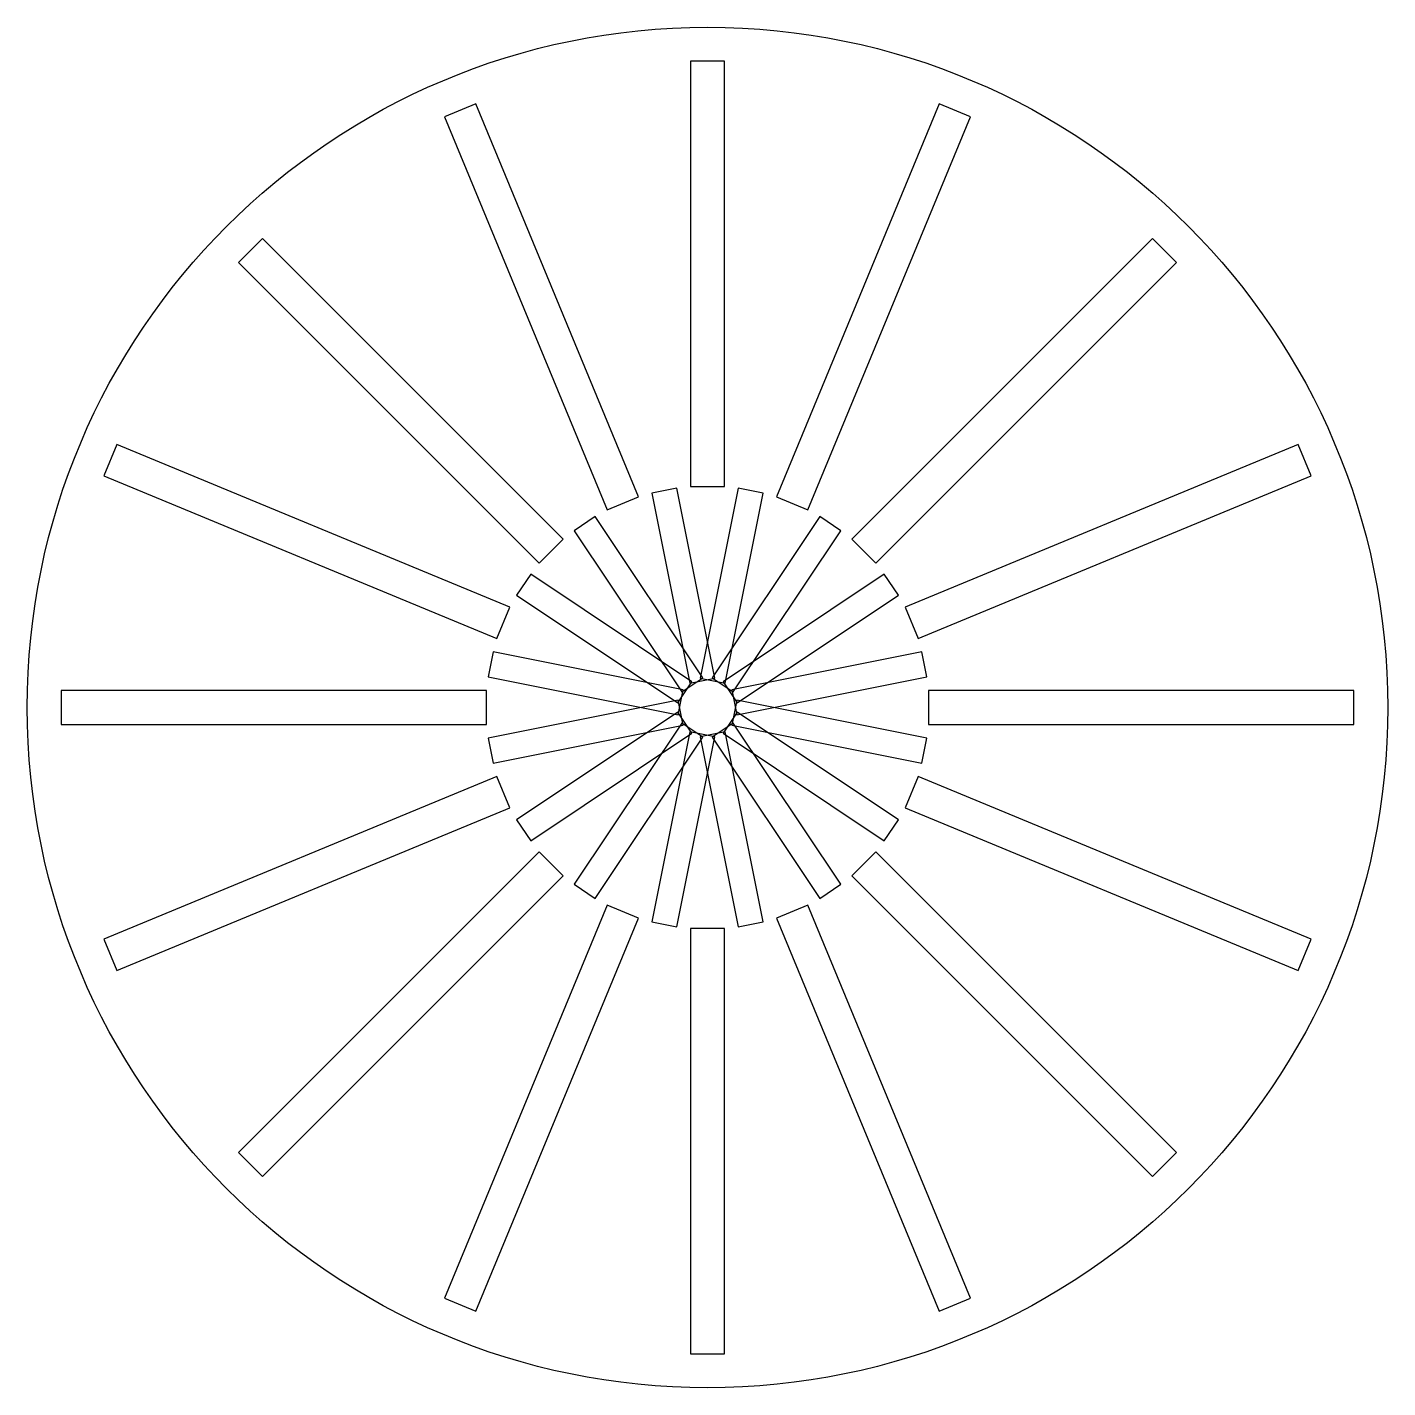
# Model space of a CAD drawing. Header units: metres. Extents: x -2 to 2, y -2 to 2.
import ezdxf

# ---------------------------------------------------------------- set-up
doc = ezdxf.new("R2010")
doc.units = ezdxf.units.M

msp = doc.modelspace()

# ---------------------------------------------------------------- linework, layer by layer
for points in [[(0.05, 0.65), (0.05, 1.9), (-0.05, 1.9), (-0.05, 0.65)], [(-0.2026, 0.6197), (-0.6809, 1.7745), (-0.7733, 1.7362), (-0.2949, 0.5814)], [(0.2949, 0.5814), (0.7733, 1.7362), (0.6809, 1.7745), (0.2026, 0.6197)], [(-0.4243, 0.495), (-1.3081, 1.3789), (-1.3789, 1.3081), (-0.495, 0.4243)], [(0.495, 0.4243), (1.3789, 1.3081), (1.3081, 1.3789), (0.4243, 0.495)], [(-0.5814, 0.2949), (-1.7362, 0.7733), (-1.7745, 0.6809), (-0.6197, 0.2026)], [(0.6197, 0.2026), (1.7745, 0.6809), (1.7362, 0.7733), (0.5814, 0.2949)], [(0.0212, 0.0858), (-0.09, 0.6448), (-0.1636, 0.6302), (-0.0524, 0.0711)], [(0.0524, 0.0711), (0.1636, 0.6302), (0.09, 0.6448), (-0.0212, 0.0858)], [(-0.0133, 0.0874), (-0.3299, 0.5613), (-0.3923, 0.5196), (-0.0756, 0.0457)], [(0.0756, 0.0457), (0.3923, 0.5196), (0.3299, 0.5613), (0.0133, 0.0874)], [(-0.0457, 0.0756), (-0.5196, 0.3923), (-0.5613, 0.3299), (-0.0874, 0.0133)], [(0.0874, 0.0133), (0.5613, 0.3299), (0.5196, 0.3923), (0.0457, 0.0756)], [(-0.0711, 0.0524), (-0.6302, 0.1636), (-0.6448, 0.09), (-0.0858, -0.0212)], [(0.0858, -0.0212), (0.6448, 0.09), (0.6302, 0.1636), (0.0711, 0.0524)], [(-0.65, 0.05), (-1.9, 0.05), (-1.9, -0.05), (-0.65, -0.05)], [(0.65, -0.05), (1.9, -0.05), (1.9, 0.05), (0.65, 0.05)], [(-0.0858, 0.0212), (-0.6448, -0.09), (-0.6302, -0.1636), (-0.0711, -0.0524)], [(0.0711, -0.0524), (0.6302, -0.1636), (0.6448, -0.09), (0.0858, 0.0212)], [(-0.0874, -0.0133), (-0.5613, -0.3299), (-0.5196, -0.3923), (-0.0457, -0.0756)], [(0.0457, -0.0756), (0.5196, -0.3923), (0.5613, -0.3299), (0.0874, -0.0133)], [(-0.0756, -0.0457), (-0.3923, -0.5196), (-0.3299, -0.5613), (-0.0133, -0.0874)], [(-0.0524, -0.0711), (-0.1636, -0.6302), (-0.09, -0.6448), (0.0212, -0.0858)], [(-0.0212, -0.0858), (0.09, -0.6448), (0.1636, -0.6302), (0.0524, -0.0711)], [(0.0133, -0.0874), (0.3299, -0.5613), (0.3923, -0.5196), (0.0756, -0.0457)], [(-0.6197, -0.2026), (-1.7745, -0.6809), (-1.7362, -0.7733), (-0.5814, -0.2949)], [(0.5814, -0.2949), (1.7362, -0.7733), (1.7745, -0.6809), (0.6197, -0.2026)], [(-0.495, -0.4243), (-1.3789, -1.3081), (-1.3081, -1.3789), (-0.4243, -0.495)], [(0.4243, -0.495), (1.3081, -1.3789), (1.3789, -1.3081), (0.495, -0.4243)], [(-0.2949, -0.5814), (-0.7733, -1.7362), (-0.6809, -1.7745), (-0.2026, -0.6197)], [(0.2026, -0.6197), (0.6809, -1.7745), (0.7733, -1.7362), (0.2949, -0.5814)], [(-0.05, -0.65), (-0.05, -1.9), (0.05, -1.9), (0.05, -0.65)]]:
    msp.add_lwpolyline(points, close=True)
msp.add_circle((0, 0), 2)

doc.saveas('drawing.dxf')
